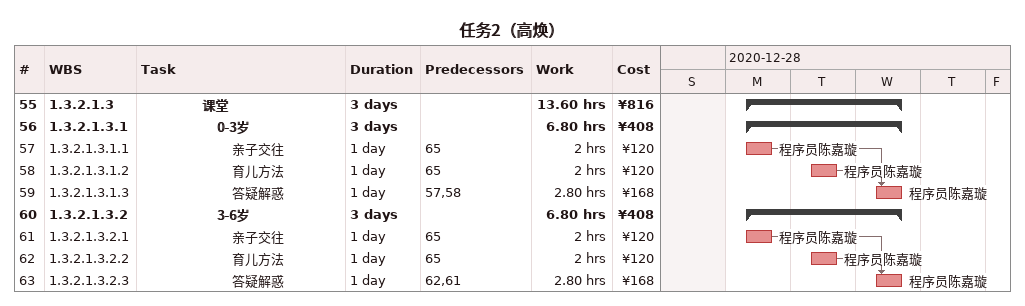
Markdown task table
任务2（高焕）

| ID | WBS | Task | Duration | Start | Finish | Predecessors | Resources | Work (h) | Cost (¥) |
|---|---|---|---|---|---|---|---|---|---|
| 55 | 1.3.2.1.3 | **课堂** | 3d | 2020-12-28 | 2020-12-30 |  |  | 13.60 | 816 |
| 56 | 1.3.2.1.3.1 | **0-3岁** | 3d | 2020-12-28 | 2020-12-30 |  |  | 6.80 | 408 |
| 57 | 1.3.2.1.3.1.1 | 亲子交往 | 1d | 2020-12-28 | 2020-12-28 | 65 | 程序员陈嘉璇 | 2 | 120 |
| 58 | 1.3.2.1.3.1.2 | 育儿方法 | 1d | 2020-12-29 | 2020-12-29 | 65 | 程序员陈嘉璇 | 2 | 120 |
| 59 | 1.3.2.1.3.1.3 | 答疑解惑 | 1d | 2020-12-30 | 2020-12-30 | 57, 58 | 程序员陈嘉璇 | 2.80 | 168 |
| 60 | 1.3.2.1.3.2 | **3-6岁** | 3d | 2020-12-28 | 2020-12-30 |  |  | 6.80 | 408 |
| 61 | 1.3.2.1.3.2.1 | 亲子交往 | 1d | 2020-12-28 | 2020-12-28 | 65 | 程序员陈嘉璇 | 2 | 120 |
| 62 | 1.3.2.1.3.2.2 | 育儿方法 | 1d | 2020-12-29 | 2020-12-29 | 65 | 程序员陈嘉璇 | 2 | 120 |
| 63 | 1.3.2.1.3.2.3 | 答疑解惑 | 1d | 2020-12-30 | 2020-12-30 | 62, 61 | 程序员陈嘉璇 | 2.80 | 168 |
